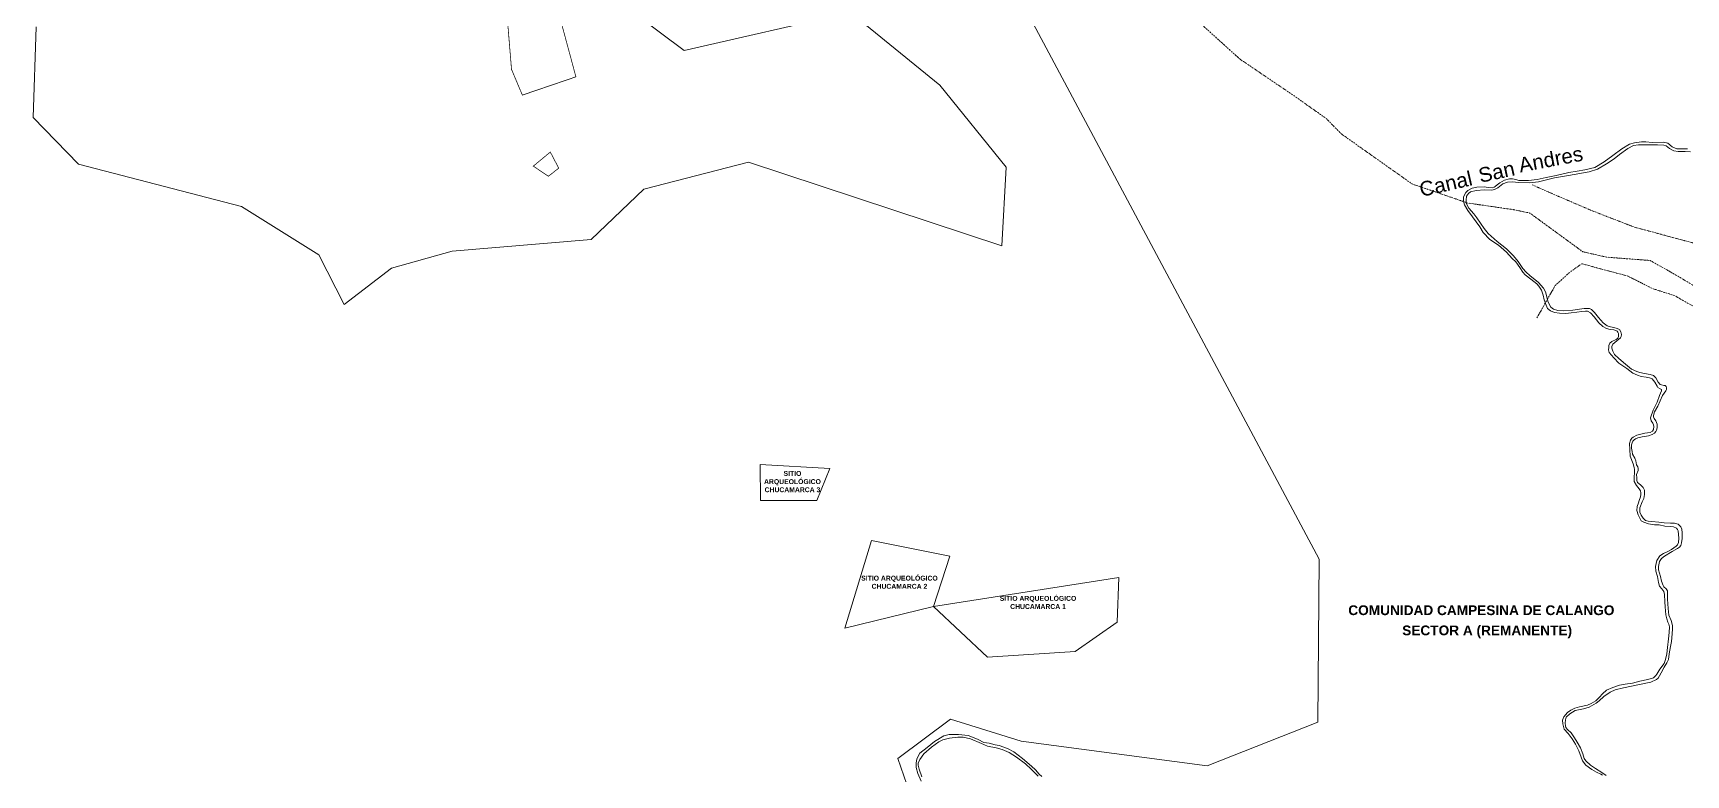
# Model space of a CAD drawing. Header units: millimetres. Extents: x 323319 to 328682, y 8609797 to 8615705.
# Drawn here: x 325166 to 326857, y 8612513 to 8613272 of the extents above; entities that cross this region are included whole.
import ezdxf
from ezdxf.enums import TextEntityAlignment as Align

# ---------------------------------------------------------------- set-up
doc = ezdxf.new("R2010")
doc.units = ezdxf.units.MM
doc.linetypes.add('ACAD_ISO14W100', pattern=[24, 12, -3, 0, -3, 0, -3, 0, -3])
doc.linetypes.add('DASHDOT2', pattern=[12.7, 6.35, -3.175, 0, -3.175])
for name, color, linetype, lineweight in [('BG_COS_VIA', 251, 'Continuous', 0), ('quebradas', 253, 'Continuous', 0), ('TEXTO', 7, 'Continuous', 5)]:
    doc.layers.add(name, color=color, linetype=linetype, lineweight=lineweight)
for name, color, linetype in [('COLINDANCIA', 7, 'Continuous'), ('PERIMETRICO-SECTOR A-1', 7, 'Continuous'), ('PERIMETRICO-SECTOR A-1 PARCELA 2', 7, 'Continuous'), ('PP-ZA-EXCLUIDAS', 7, 'Continuous'), ('VERTICES', 7, 'Continuous')]:
    doc.layers.add(name, color=color, linetype=linetype)
doc.styles.get("Standard").update_dxf_attribs({"font": 'arial.ttf'})
doc.styles.add('VERTICES', font='sanssb__.ttf')

msp = doc.modelspace()

# ---------------------------------------------------------------- linework, layer by layer
at = {"layer": 'BG_COS_VIA', "linetype": 'Continuous'}
for points in [[(326858.5, 8613153.6), (326854.7, 8613153.7), (326849.7, 8613153.6), (326847.7, 8613153.8), (326842.9, 8613155.8), (326838.4, 8613159.4), (326834, 8613160.5), (326822.6, 8613160.3), (326815.9, 8613160.9), (326811.6, 8613160.9), (326804.5, 8613159.8), (326799.4, 8613158.5), (326791.6, 8613153.7), (326782.2, 8613146.8), (326773.4, 8613140.3), (326763.9, 8613134.6), (326753.5, 8613132.3), (326745.6, 8613130.7), (326737.2, 8613129.5), (326724.3, 8613126.4), (326714.1, 8613124.3), (326704.8, 8613122.4), (326695.8, 8613121.3), (326689.8, 8613121.4), (326686, 8613121.4), (326682.8, 8613122.2), (326679.4, 8613122.9), (326676.4, 8613123.1), (326671.3, 8613121.6), (326666.7, 8613118.9), (326663.7, 8613116.7), (326661.9, 8613115.3), (326660.7, 8613114.3), (326659, 8613113.8), (326654.5, 8613114), (326650.4, 8613114.7), (326643, 8613114.3), (326638.2, 8613113.5), (326633.7, 8613111), (326631.8, 8613108.9), (326630.3, 8613106.7), (326629.5, 8613104.2), (326629.4, 8613100), (326630.6, 8613096.3), (326633.8, 8613090.5), (326638.7, 8613084), (326646, 8613073.9), (326649.5, 8613068), (326656.5, 8613060.8), (326665.1, 8613055.1), (326673.5, 8613048), (326679.2, 8613041.6), (326682.9, 8613038.1), (326686.9, 8613032.2), (326690.2, 8613027.3), (326692.5, 8613024.6), (326698.2, 8613020.2), (326704.4, 8613015.4), (326706.5, 8613013), (326709.2, 8613009), (326710.9, 8613003.9), (326712, 8612999.2), (326713.9, 8612993.5), (326715.4, 8612990.4), (326718.5, 8612987.7), (326722.6, 8612986.3), (326727.5, 8612985.5), (326734.2, 8612985.3), (326739.7, 8612985.8), (326745.5, 8612986.6), (326750.6, 8612987.3), (326754.3, 8612987.5), (326756.4, 8612987.4), (326759.5, 8612985.9), (326763.2, 8612981.6), (326767.9, 8612975.5), (326771.9, 8612971.8), (326775.6, 8612969.9), (326779.4, 8612968.8), (326783.2, 8612968.4), (326785.2, 8612967.8), (326786.5, 8612967.1), (326787.5, 8612966), (326788, 8612964.8), (326788, 8612963.1), (326787.9, 8612961.6), (326787.5, 8612960), (326785.5, 8612958.4), (326781.2, 8612956.3), (326779.2, 8612954.9), (326778.2, 8612952.5), (326778.1, 8612950.3), (326777.9, 8612947.9), (326778.5, 8612945.3), (326783.2, 8612939.9), (326788.4, 8612934.3), (326796.5, 8612928.7), (326802.8, 8612924), (326807.6, 8612921.9), (326811.3, 8612920.6), (326816.2, 8612919.9), (326819.7, 8612919.2), (326822.4, 8612918.2), (326825.2, 8612915), (326827.6, 8612910.7), (326828.4, 8612909.4), (326830.8, 8612908), (326832.1, 8612907.4), (326832, 8612906), (326829.9, 8612901.3), (326827.5, 8612894.4), (326823.4, 8612886.2), (326820.9, 8612878.4), (326821.5, 8612875.2), (326823.3, 8612872.8), (326824, 8612871.2), (326824.2, 8612869.3), (326823.7, 8612866.3), (326822.9, 8612864.6), (326820.4, 8612863.4), (326815.1, 8612862.5), (326806.8, 8612860.7), (326802.9, 8612858.4), (326801.8, 8612857.5), (326800.4, 8612855.3), (326799.3, 8612851.9), (326799.5, 8612845.9), (326799.9, 8612839.1), (326803, 8612831.1), (326804, 8612827.5), (326804.5, 8612825.6), (326804.5, 8612822.2), (326803.9, 8612817.6), (326804.2, 8612813.1), (326806.5, 8612809.1), (326809.1, 8612805.8), (326810.6, 8612803.6), (326810.9, 8612801.6), (326811, 8612800), (326810.6, 8612797.6), (326809.3, 8612793.7), (326808.5, 8612791.2), (326807.3, 8612787.5), (326806.8, 8612783.4), (326808.2, 8612779), (326810.5, 8612774.1), (326811.2, 8612772.9), (326813.9, 8612771.4), (326818.8, 8612769.9), (326824.8, 8612768.9), (326829.6, 8612768.8), (326835.6, 8612767.5), (326841.5, 8612767.2), (326844.2, 8612766.8), (326847.4, 8612765.4), (326848.5, 8612764.1), (326849.1, 8612762.8), (326849.3, 8612758.8), (326849.8, 8612755.1), (326849.3, 8612750.7), (326848.3, 8612748.3), (326847, 8612746.8), (326842.3, 8612743.6), (326838, 8612741.2), (326834, 8612739.5), (326830.4, 8612737.2), (326827.2, 8612732.3), (326826, 8612726.3), (326826.2, 8612721.5), (326827.8, 8612715.9), (326829.1, 8612709.9), (326830, 8612706.1), (326832.4, 8612703.2), (326834.4, 8612700.7), (326835.1, 8612697.4), (326835.5, 8612690), (326835.7, 8612684.8), (326836.5, 8612676.8), (326837.4, 8612672.6), (326838.6, 8612669.2), (326839.5, 8612667), (326840.2, 8612664.5), (326840, 8612658.5), (326839.3, 8612652), (326838.2, 8612643.1), (326837.6, 8612636.7), (326836.3, 8612630.9), (326834.6, 8612626.9), (326830.5, 8612620.9), (326827.3, 8612616), (326826.4, 8612614.4), (326824, 8612612.3), (326818.2, 8612610.3), (326809.7, 8612608.6), (326802.2, 8612606.7), (326794.9, 8612605.6), (326789, 8612604.5), (326782.4, 8612602.2), (326775.8, 8612599.4), (326771.6, 8612595.9), (326768.6, 8612592.5), (326764.7, 8612588.7), (326760.2, 8612586), (326756.4, 8612584.3), (326748.2, 8612582.5), (326743.2, 8612581), (326739.4, 8612579.2), (326735.8, 8612576.6), (326733.7, 8612574.2), (326732.1, 8612572.1), (326730.7, 8612568.8), (326730.9, 8612565.1), (326732.6, 8612559.7), (326736.5, 8612555.3), (326740.5, 8612549.9), (326743.9, 8612544.4), (326747.4, 8612537.6), (326749.9, 8612530.8), (326751.3, 8612527.3), (326754.6, 8612522.7), (326760.7, 8612518.3), (326765.4, 8612515.5), (326770, 8612513.7), (326771.7, 8612512.7)], [(326775.5, 8612512.3), (326771, 8612515.3), (326764.4, 8612519.3), (326759.4, 8612522.7), (326754.7, 8612527.2), (326752.9, 8612529.5), (326751.4, 8612534.4), (326749, 8612540.5), (326745.7, 8612546.4), (326743.1, 8612550.7), (326739.5, 8612556), (326736, 8612559.4), (326734.2, 8612561.2), (326733.8, 8612562.9), (326733.5, 8612565.9), (326733.7, 8612569.1), (326734.5, 8612571.8), (326738.2, 8612575.3), (326743.8, 8612578.6), (326752.3, 8612580.5), (326757.9, 8612582.2), (326765.1, 8612586.2), (326768.3, 8612588.7), (326773, 8612592.9), (326779.6, 8612597.4), (326784.7, 8612599.9), (326793.2, 8612602), (326801.4, 8612603.5), (326809.4, 8612605.2), (326821.2, 8612607.9), (326826.8, 8612610.3), (326828.5, 8612611.8), (326830, 8612614.2), (326831.6, 8612617.3), (326834.7, 8612623.2), (326837.5, 8612627.7), (326839.1, 8612630.8), (326840, 8612636.7), (326841.4, 8612644.2), (326842.4, 8612649.2), (326842.8, 8612657.2), (326843.4, 8612662.3), (326843.3, 8612665.9), (326841.9, 8612670.7), (326839.5, 8612676.3), (326838.7, 8612683), (326838.1, 8612692.7), (326838.2, 8612698.3), (326838.1, 8612701.1), (326836.9, 8612703.2), (326834.4, 8612705.3), (326833.6, 8612706.6), (326832.2, 8612711), (326831.1, 8612716), (326829, 8612722.6), (326828.8, 8612726.1), (326829.9, 8612731.1), (326832, 8612734.3), (326835.2, 8612736.7), (326842.9, 8612741.4), (326848.5, 8612744.7), (326850.6, 8612746.1), (326851.7, 8612747.8), (326852.6, 8612750.4), (326853.1, 8612754.8), (326853.1, 8612760.5), (326852.8, 8612764.2), (326851.7, 8612766.8), (326849, 8612769.4), (326845.5, 8612770.6), (326841.2, 8612770.6), (326834.7, 8612770.8), (326829.2, 8612771.6), (326822.3, 8612772.1), (326818.5, 8612772.6), (326815.8, 8612773.2), (326813.4, 8612775.7), (326811.3, 8612778.8), (326810, 8612781.6), (326809.7, 8612783.3), (326810, 8612786.1), (326812.3, 8612792.2), (326813.8, 8612795.7), (326814.6, 8612799.9), (326814.7, 8612804.4), (326813.4, 8612806.9), (326810.7, 8612809.6), (326807.5, 8612812.2), (326806.8, 8612814.1), (326806.7, 8612817), (326806.6, 8612820.2), (326808.1, 8612824.5), (326808.1, 8612826.6), (326807.7, 8612828), (326806.5, 8612830.3), (326805.7, 8612834.3), (326804.7, 8612837.1), (326802.5, 8612841.2), (326801.9, 8612844), (326801.4, 8612847.4), (326801.5, 8612850.6), (326802, 8612852.8), (326802.6, 8612854.4), (326803.9, 8612855.8), (326805.4, 8612856.9), (326807.7, 8612857.9), (326812.3, 8612858.9), (326818.6, 8612859.8), (326822.4, 8612861.3), (326825, 8612862.8), (326826.4, 8612864.2), (326827, 8612865.8), (326827.7, 8612868.1), (326827.7, 8612871.9), (326826.2, 8612875.1), (326824.5, 8612877.8), (326823.8, 8612879.2), (326823.8, 8612880.6), (326824.9, 8612884.4), (326828.2, 8612890.2), (326830.8, 8612895.8), (326833.1, 8612901.3), (326836.4, 8612905.9), (326837, 8612907.5), (326837.1, 8612909), (326836.7, 8612910.5), (326835.8, 8612911.3), (326834.4, 8612911.5), (326832.2, 8612912.1), (326830.7, 8612912.6), (326828.5, 8612914.8), (326826.3, 8612919.2), (326823.8, 8612921.8), (326820.3, 8612922.7), (326814.8, 8612923.6), (326810, 8612924.6), (326806.8, 8612925.8), (326801.4, 8612928.3), (326795.2, 8612933.3), (326788.4, 8612939), (326784, 8612943.2), (326782.3, 8612946.6), (326781.2, 8612949.8), (326781.2, 8612951.5), (326782.2, 8612953.7), (326786.4, 8612957.1), (326790, 8612960.1), (326790.8, 8612961.6), (326791.1, 8612963.7), (326790.4, 8612966.5), (326788.9, 8612968.6), (326786.8, 8612969.8), (326783.2, 8612970.9), (326780, 8612971.4), (326776.3, 8612972.5), (326772.2, 8612975.5), (326767.7, 8612980.9), (326763.5, 8612986.3), (326760.5, 8612989.1), (326758.4, 8612990.2), (326753, 8612990.2), (326741.3, 8612988.7), (326732.1, 8612987.9), (326726.1, 8612988.1), (326721.6, 8612989.4), (326718.7, 8612991.6), (326716.1, 8612996.9), (326713.3, 8613007.2), (326711.2, 8613011.1), (326706, 8613017), (326697.4, 8613023.9), (326693.4, 8613027.6), (326690.3, 8613031.3), (326685.5, 8613038.4), (326680.6, 8613044.1), (326673.3, 8613051.4), (326663.8, 8613058.9), (326654.8, 8613067), (326650.4, 8613072), (326642.9, 8613083.1), (326640.1, 8613087), (326635, 8613092.9), (326632.2, 8613098.1), (326632, 8613101.3), (326632.6, 8613105.1), (326634.5, 8613108.1), (326636.6, 8613109.6), (326642.5, 8613110.9), (326651, 8613111.6), (326658.4, 8613111.5), (326661.3, 8613112.1), (326664.7, 8613113.7), (326669.8, 8613117.8), (326674.5, 8613119.6), (326679.2, 8613119.9), (326686.2, 8613119.1), (326696.8, 8613119), (326706.1, 8613120), (326722.5, 8613124), (326736.8, 8613126.5), (326758.1, 8613130.3), (326766.5, 8613132.8), (326775.6, 8613138.2), (326783.5, 8613143.4), (326789, 8613147.8), (326797.7, 8613154.1), (326803.3, 8613157), (326808.6, 8613157.8), (326820.4, 8613157.7), (326828, 8613157.7), (326834.5, 8613157.4), (326836.9, 8613156.6), (326840.1, 8613153.9), (326844.5, 8613151.5), (326849, 8613150.8), (326856.3, 8613150.9), (326861.7, 8613150.7)], [(326197.9, 8612511.1), (326195, 8612513.6), (326191.4, 8612517.9), (326187.4, 8612521.9), (326178, 8612529.7), (326169.4, 8612536.4), (326162.6, 8612540), (326154.3, 8612542.9), (326150, 8612543.7), (326143.9, 8612545.4), (326138.6, 8612545.9), (326132.9, 8612549.1), (326127.1, 8612551.5), (326122.4, 8612553.1), (326112.5, 8612554.3), (326102.9, 8612554.2), (326097.5, 8612552.8), (326088, 8612546.9), (326080.5, 8612540.7), (326073.1, 8612535), (326070.1, 8612529.4), (326069.2, 8612524.7), (326069.2, 8612520.4), (326070.9, 8612514.4), (326074.4, 8612506.3)], [(326075.2, 8612510.9), (326072.4, 8612518.7), (326071.4, 8612522.9), (326071.4, 8612524.9), (326072.9, 8612528.6), (326077.2, 8612534.4), (326085.1, 8612541.1), (326092.6, 8612546.5), (326096.7, 8612548.7), (326103.3, 8612550.3), (326112, 8612551.3), (326117.5, 8612551.3), (326124.9, 8612549.6), (326136.3, 8612544.9), (326142.4, 8612542.1), (326151.1, 8612540.4), (326157.4, 8612538.7), (326164.3, 8612535.6), (326172, 8612530.9), (326181.3, 8612524.1), (326187.1, 8612518.6), (326194.2, 8612511.4)]]:
    msp.add_lwpolyline(points, dxfattribs=at)
at = {"layer": 'PERIMETRICO-SECTOR A-1', "lineweight": 15}
msp.add_lwpolyline([(326167.6, 8613322.5), (326481.6, 8612733.8), (326480.4, 8612566.9), (326367.2, 8612522), (326176.9, 8612547.4), (326104.6, 8612570), (326050.4, 8612529.6), (326102.8, 8612378.7)], dxfattribs=at)
at = {"layer": 'PERIMETRICO-SECTOR A-1 PARCELA 2', "color": 1, "lineweight": 0}
msp.add_lwpolyline([(325739.2, 8613324), (325832, 8613254.5), (326002.1, 8613293.1), (326093.4, 8613218.9), (326161.5, 8613134.9), (326156.8, 8613054.5), (325897.6, 8613140), (325790.6, 8613112.4), (325736.8, 8613061), (325594.5, 8613049), (325532.5, 8613031.6), (325484.1, 8612994.2), (325457.9, 8613045.2), (325379, 8613094.6), (325212, 8613137.9), (325165.6, 8613185.8), (325168.6, 8613278.6)], dxfattribs=at)
at = {"layer": 'PP-ZA-EXCLUIDAS', "linetype": 'DASHDOT2', "ltscale": 0.2, "const_width": 0.75}
for points in [[(325649.7, 8613301.7), (325700, 8613305.6), (325721.1, 8613227.4), (325666.3, 8613208.7), (325655.2, 8613235)], [(325677.5, 8613136), (325694.9, 8613150.4), (325703.5, 8613133.9), (325692.9, 8613125.6)]]:
    msp.add_lwpolyline(points, close=True, dxfattribs=at)
at = {"layer": 'PP-ZA-EXCLUIDAS', "color": 8, "lineweight": 0}
for points in [[(325909.8, 8612830.6), (325980.8, 8612826.4), (325967.6, 8612793.6), (325910, 8612793.8)], [(326023.6, 8612752.9), (326103.7, 8612736.6), (326086.9, 8612685.1), (325996.2, 8612663.1)], [(326086.9, 8612685.1), (326276.8, 8612714.8), (326275.1, 8612669.2), (326231.9, 8612639.1), (326142.2, 8612633.4)]]:
    msp.add_lwpolyline(points, close=True, dxfattribs=at)
at = {"layer": 'quebradas', "linetype": 'ACAD_ISO14W100', "ltscale": 0.1, "flags": 128}
for points in [[(326303.4, 8613344.1), (326344.1, 8613296.5), (326400.7, 8613245.5), (326457.3, 8613207.1), (326488.8, 8613184.8), (326504.5, 8613168.9), (326576.9, 8613117.7), (326633.8, 8613098.2), (326681.4, 8613091.3), (326697.2, 8613088), (326751.4, 8613048.4), (326775.6, 8613042.8), (326820.5, 8613039.4), (326848.9, 8613023.3), (326887.4, 8612999.9), (326900.9, 8612985.7), (326916.7, 8612974.4), (326930.7, 8612965.8), (326943.4, 8612965.6), (326949.7, 8612959.3)], [(326699.6, 8613116.9), (326724.3, 8613106), (326760.8, 8613090.4), (326804.3, 8613073.5), (326882.1, 8613052.6), (326914, 8613046.4), (326926.9, 8613041.5), (326957.5, 8613027.1)], [(326704.5, 8612980.6), (326723.2, 8613013.7), (326737.6, 8613026.9), (326750.4, 8613036.1), (326797.8, 8613023.3), (326822.5, 8613010.7), (326845.3, 8613003.5), (326866.6, 8612991.4), (326883.1, 8612978), (326903, 8612968.7), (326919.4, 8612958), (326934.1, 8612946.1), (326939.8, 8612936.4), (326942.9, 8612933.3)]]:
    msp.add_lwpolyline(points, dxfattribs=at)

# ---------------------------------------------------------------- texts
at = {"layer": 'COLINDANCIA', "style": 'VERTICES'}
for s, p in [('COMUNIDAD CAMPESINA DE CALANGO', (326647.7, 8612681.4)), ('SECTOR A (REMANENTE)', (326653.6, 8612659.5))]:
    msp.add_text(s, height=10, dxfattribs=at).set_placement(p, align=Align.MIDDLE)
at = {"layer": 'TEXTO', "char_height": 15, "attachment_point": 7}
for s, insert, rotation in [('Andres', (326687.5, 8613129.2), 10.8), ('Canal', (326586.3, 8613104.2), 12.9), ('San', (326646.7, 8613118.6), 12.4)]:
    msp.add_mtext(s, dxfattribs=dict(at, insert=insert, rotation=rotation))
at = {"layer": 'VERTICES', "color": 8, "char_height": 5, "attachment_point": 5, "style": 'VERTICES'}
for s, insert, width in [('SITIO ARQUEOLÓGICO CHUCAMARCA 3', (325942.7, 8612813), 69.536), ('SITIO ARQUEOLÓGICO CHUCAMARCA 2', (326052.2, 8612710), 78.299), ('SITIO ARQUEOLÓGICO CHUCAMARCA 1', (326194, 8612689.3), 78.299)]:
    msp.add_mtext(s, dxfattribs=dict(at, insert=insert, width=width))

doc.saveas('drawing.dxf')
